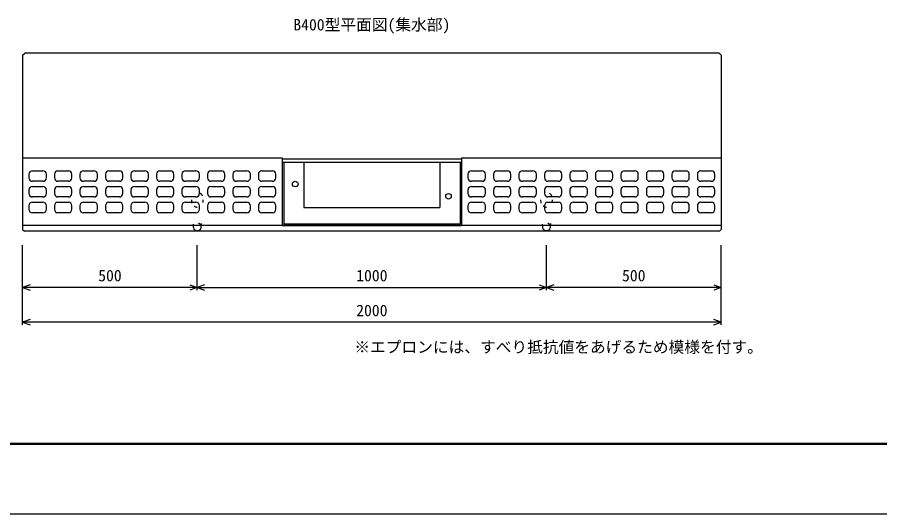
# Model space of a CAD drawing. Units: millimetres, scale not verified. Extents: x 4220 to 29420, y 5940 to 17820.
# Drawn here: x 6050 to 8520, y 5940 to 7362 of the extents above; entities that cross this region are included whole.
import ezdxf
from ezdxf.enums import TextEntityAlignment as Align

# ---------------------------------------------------------------- set-up
doc = ezdxf.new("R2010")
doc.units = ezdxf.units.MM
doc.header["$LTSCALE"] = 40
doc.linetypes.add('DOTTED', pattern=[1.75, 0.25, -1.5])
for name, color, linetype, lineweight in [('Defpoints_3', 5, 'Continuous', 25), ('DIM', 7, 'Continuous', 25), ('HATCH', 6, 'Continuous', 25), ('OUTLINE', 3, 'Continuous', 25), ('OUTLINE2', 4, 'Continuous', 25), ('TXT', 7, 'Continuous', 25), ('WAKU', 3, 'Continuous', 50)]:
    doc.layers.add(name, color=color, linetype=linetype, lineweight=lineweight)
doc.styles.add('ＭＳ ゴシック', font='')
doc.styles.get('ＭＳ ゴシック').set_extended_font_data('MS Gothic')

msp = doc.modelspace()

# ---------------------------------------------------------------- linework, layer by layer
at = {"layer": 'Defpoints_3'}
msp.add_line((4220, 5940), (12620, 5940), dxfattribs=at)
at = {"layer": 'DIM'}
for p, q in [((6065.69, 6480.98), (6065.69, 6709.48)), ((6565.69, 6580.98), (6565.69, 6709.48)), ((7565.69, 6580.98), (7565.69, 6709.48)), ((8065.69, 6480.98), (8065.69, 6709.48)), ((6086.83, 6596.18), (6065.69, 6588.48)), ((6544.54, 6596.18), (6565.69, 6588.48)), ((6586.83, 6596.18), (6565.69, 6588.48)), ((7544.54, 6596.18), (7565.69, 6588.48)), ((7586.83, 6596.18), (7565.69, 6588.48)), ((8044.54, 6596.18), (8065.69, 6588.48)), ((6565.69, 6588.48), (6065.69, 6588.48)), ((6065.69, 6588.48), (6086.83, 6580.79)), ((6565.69, 6588.48), (6544.54, 6580.79)), ((6565.69, 6588.48), (7565.69, 6588.48)), ((6565.69, 6588.48), (6586.83, 6580.79)), ((7565.69, 6588.48), (7544.54, 6580.79)), ((8065.69, 6588.48), (7565.69, 6588.48)), ((7565.69, 6588.48), (7586.83, 6580.79)), ((8065.69, 6588.48), (8044.54, 6580.79)), ((6086.83, 6496.18), (6065.69, 6488.48)), ((8065.69, 6488.48), (8044.54, 6496.18)), ((8065.69, 6488.48), (6065.69, 6488.48)), ((6065.69, 6488.48), (6086.83, 6480.79)), ((8044.54, 6480.79), (8065.69, 6488.48))]:
    msp.add_line(p, q, dxfattribs=at)
at = {"layer": 'HATCH'}
for p, q in [((6093.69, 6922.48), (6123.69, 6922.48)), ((6166.69, 6922.48), (6196.69, 6922.48)), ((6239.69, 6922.48), (6269.69, 6922.48)), ((6312.69, 6922.48), (6342.69, 6922.48)), ((6385.69, 6922.48), (6415.69, 6922.48)), ((6458.69, 6922.48), (6488.69, 6922.48)), ((6531.69, 6922.48), (6561.69, 6922.48)), ((6604.69, 6922.48), (6634.69, 6922.48)), ((6677.69, 6922.48), (6707.69, 6922.48)), ((6750.69, 6922.48), (6780.69, 6922.48)), ((7350.69, 6922.48), (7380.69, 6922.48)), ((7423.69, 6922.48), (7453.69, 6922.48)), ((7496.69, 6922.48), (7526.69, 6922.48)), ((7569.69, 6922.48), (7599.69, 6922.48)), ((7642.69, 6922.48), (7672.69, 6922.48)), ((7715.69, 6922.48), (7745.69, 6922.48)), ((7788.69, 6922.48), (7818.69, 6922.48)), ((7861.69, 6922.48), (7891.69, 6922.48)), ((7934.69, 6922.48), (7964.69, 6922.48)), ((8007.69, 6922.48), (8037.69, 6922.48)), ((6083.69, 6912.48), (6083.69, 6902.48)), ((6123.69, 6892.48), (6093.69, 6892.48)), ((6133.69, 6902.48), (6133.69, 6912.48)), ((6156.69, 6912.48), (6156.69, 6902.48)), ((6196.69, 6892.48), (6166.69, 6892.48)), ((6206.69, 6902.48), (6206.69, 6912.48)), ((6229.69, 6912.48), (6229.69, 6902.48)), ((6269.69, 6892.48), (6239.69, 6892.48)), ((6279.69, 6902.48), (6279.69, 6912.48)), ((6302.69, 6912.48), (6302.69, 6902.48)), ((6342.69, 6892.48), (6312.69, 6892.48)), ((6352.69, 6902.48), (6352.69, 6912.48)), ((6375.69, 6912.48), (6375.69, 6902.48)), ((6415.69, 6892.48), (6385.69, 6892.48)), ((6425.69, 6902.48), (6425.69, 6912.48)), ((6448.69, 6912.48), (6448.69, 6902.48)), ((6488.69, 6892.48), (6458.69, 6892.48)), ((6498.69, 6902.48), (6498.69, 6912.48)), ((6521.69, 6912.48), (6521.69, 6902.48)), ((6561.69, 6892.48), (6531.69, 6892.48)), ((6571.69, 6902.48), (6571.69, 6912.48)), ((6594.69, 6912.48), (6594.69, 6902.48)), ((6634.69, 6892.48), (6604.69, 6892.48)), ((6644.69, 6902.48), (6644.69, 6912.48)), ((6667.69, 6912.48), (6667.69, 6902.48)), ((6707.69, 6892.48), (6677.69, 6892.48)), ((6717.69, 6902.48), (6717.69, 6912.48)), ((6740.69, 6912.48), (6740.69, 6902.48)), ((6780.69, 6892.48), (6750.69, 6892.48)), ((6790.69, 6902.48), (6790.69, 6912.48)), ((7340.69, 6912.48), (7340.69, 6902.48)), ((7380.69, 6892.48), (7350.69, 6892.48)), ((7390.69, 6902.48), (7390.69, 6912.48)), ((7413.69, 6912.48), (7413.69, 6902.48)), ((7453.69, 6892.48), (7423.69, 6892.48)), ((7463.69, 6902.48), (7463.69, 6912.48)), ((7486.69, 6912.48), (7486.69, 6902.48)), ((7526.69, 6892.48), (7496.69, 6892.48)), ((7536.69, 6902.48), (7536.69, 6912.48)), ((7559.69, 6912.48), (7559.69, 6902.48)), ((7599.69, 6892.48), (7569.69, 6892.48)), ((7609.69, 6902.48), (7609.69, 6912.48)), ((7632.69, 6912.48), (7632.69, 6902.48)), ((7672.69, 6892.48), (7642.69, 6892.48)), ((7682.69, 6902.48), (7682.69, 6912.48)), ((7705.69, 6912.48), (7705.69, 6902.48)), ((7745.69, 6892.48), (7715.69, 6892.48)), ((7755.69, 6902.48), (7755.69, 6912.48)), ((7778.69, 6912.48), (7778.69, 6902.48)), ((7818.69, 6892.48), (7788.69, 6892.48)), ((7828.69, 6902.48), (7828.69, 6912.48)), ((7851.69, 6912.48), (7851.69, 6902.48)), ((7891.69, 6892.48), (7861.69, 6892.48)), ((7901.69, 6902.48), (7901.69, 6912.48)), ((7924.69, 6912.48), (7924.69, 6902.48)), ((7964.69, 6892.48), (7934.69, 6892.48)), ((7974.69, 6902.48), (7974.69, 6912.48)), ((7997.69, 6912.48), (7997.69, 6902.48)), ((8037.69, 6892.48), (8007.69, 6892.48)), ((8047.69, 6902.48), (8047.69, 6912.48)), ((6083.69, 6867.48), (6083.69, 6857.48)), ((6093.69, 6877.48), (6123.69, 6877.48)), ((6133.69, 6857.48), (6133.69, 6867.48)), ((6156.69, 6867.48), (6156.69, 6857.48)), ((6166.69, 6877.48), (6196.69, 6877.48)), ((6206.69, 6857.48), (6206.69, 6867.48)), ((6229.69, 6867.48), (6229.69, 6857.48)), ((6239.69, 6877.48), (6269.69, 6877.48)), ((6279.69, 6857.48), (6279.69, 6867.48)), ((6302.69, 6867.48), (6302.69, 6857.48)), ((6312.69, 6877.48), (6342.69, 6877.48)), ((6352.69, 6857.48), (6352.69, 6867.48)), ((6375.69, 6867.48), (6375.69, 6857.48)), ((6385.69, 6877.48), (6415.69, 6877.48)), ((6425.69, 6857.48), (6425.69, 6867.48)), ((6448.69, 6867.48), (6448.69, 6857.48)), ((6458.69, 6877.48), (6488.69, 6877.48)), ((6498.69, 6857.48), (6498.69, 6867.48)), ((6521.69, 6867.48), (6521.69, 6857.48)), ((6531.69, 6877.48), (6561.69, 6877.48)), ((6571.69, 6857.48), (6571.69, 6867.48)), ((6594.69, 6867.48), (6594.69, 6857.48)), ((6604.69, 6877.48), (6634.69, 6877.48)), ((6644.69, 6857.48), (6644.69, 6867.48)), ((6667.69, 6867.48), (6667.69, 6857.48)), ((6677.69, 6877.48), (6707.69, 6877.48)), ((6717.69, 6857.48), (6717.69, 6867.48)), ((6740.69, 6867.48), (6740.69, 6857.48)), ((6750.69, 6877.48), (6780.69, 6877.48)), ((6790.69, 6857.48), (6790.69, 6867.48)), ((7340.69, 6867.48), (7340.69, 6857.48)), ((7350.69, 6877.48), (7380.69, 6877.48)), ((7390.69, 6857.48), (7390.69, 6867.48)), ((7413.69, 6867.48), (7413.69, 6857.48)), ((7423.69, 6877.48), (7453.69, 6877.48)), ((7463.69, 6857.48), (7463.69, 6867.48)), ((7486.69, 6867.48), (7486.69, 6857.48)), ((7496.69, 6877.48), (7526.69, 6877.48)), ((7536.69, 6857.48), (7536.69, 6867.48)), ((7559.69, 6867.48), (7559.69, 6857.48)), ((7569.69, 6877.48), (7599.69, 6877.48)), ((7609.69, 6857.48), (7609.69, 6867.48)), ((7632.69, 6867.48), (7632.69, 6857.48)), ((7642.69, 6877.48), (7672.69, 6877.48)), ((7682.69, 6857.48), (7682.69, 6867.48)), ((7705.69, 6867.48), (7705.69, 6857.48)), ((7715.69, 6877.48), (7745.69, 6877.48)), ((7755.69, 6857.48), (7755.69, 6867.48)), ((7778.69, 6867.48), (7778.69, 6857.48)), ((7788.69, 6877.48), (7818.69, 6877.48)), ((7828.69, 6857.48), (7828.69, 6867.48)), ((7851.69, 6867.48), (7851.69, 6857.48)), ((7861.69, 6877.48), (7891.69, 6877.48)), ((7901.69, 6857.48), (7901.69, 6867.48)), ((7924.69, 6867.48), (7924.69, 6857.48)), ((7934.69, 6877.48), (7964.69, 6877.48)), ((7974.69, 6857.48), (7974.69, 6867.48)), ((7997.69, 6867.48), (7997.69, 6857.48)), ((8007.69, 6877.48), (8037.69, 6877.48)), ((8047.69, 6857.48), (8047.69, 6867.48)), ((6123.69, 6847.48), (6093.69, 6847.48)), ((6196.69, 6847.48), (6166.69, 6847.48)), ((6269.69, 6847.48), (6239.69, 6847.48)), ((6342.69, 6847.48), (6312.69, 6847.48)), ((6415.69, 6847.48), (6385.69, 6847.48)), ((6488.69, 6847.48), (6458.69, 6847.48)), ((6561.69, 6847.48), (6531.69, 6847.48)), ((6634.69, 6847.48), (6604.69, 6847.48)), ((6707.69, 6847.48), (6677.69, 6847.48)), ((6780.69, 6847.48), (6750.69, 6847.48)), ((7380.69, 6847.48), (7350.69, 6847.48)), ((7453.69, 6847.48), (7423.69, 6847.48)), ((7526.69, 6847.48), (7496.69, 6847.48)), ((7599.69, 6847.48), (7569.69, 6847.48)), ((7672.69, 6847.48), (7642.69, 6847.48)), ((7745.69, 6847.48), (7715.69, 6847.48)), ((7818.69, 6847.48), (7788.69, 6847.48)), ((7891.69, 6847.48), (7861.69, 6847.48)), ((7964.69, 6847.48), (7934.69, 6847.48)), ((8037.69, 6847.48), (8007.69, 6847.48)), ((6083.69, 6822.48), (6083.69, 6812.48)), ((6093.69, 6832.48), (6123.69, 6832.48)), ((6133.69, 6812.48), (6133.69, 6822.48)), ((6156.69, 6822.48), (6156.69, 6812.48)), ((6166.69, 6832.48), (6196.69, 6832.48)), ((6206.69, 6812.48), (6206.69, 6822.48)), ((6229.69, 6822.48), (6229.69, 6812.48)), ((6239.69, 6832.48), (6269.69, 6832.48)), ((6279.69, 6812.48), (6279.69, 6822.48)), ((6302.69, 6822.48), (6302.69, 6812.48)), ((6312.69, 6832.48), (6342.69, 6832.48)), ((6352.69, 6812.48), (6352.69, 6822.48)), ((6375.69, 6822.48), (6375.69, 6812.48)), ((6385.69, 6832.48), (6415.69, 6832.48)), ((6425.69, 6812.48), (6425.69, 6822.48)), ((6448.69, 6822.48), (6448.69, 6812.48)), ((6458.69, 6832.48), (6488.69, 6832.48)), ((6498.69, 6812.48), (6498.69, 6822.48)), ((6521.69, 6822.48), (6521.69, 6812.48)), ((6531.69, 6832.48), (6561.69, 6832.48)), ((6571.69, 6812.48), (6571.69, 6822.48)), ((6594.69, 6822.48), (6594.69, 6812.48)), ((6604.69, 6832.48), (6634.69, 6832.48)), ((6644.69, 6812.48), (6644.69, 6822.48)), ((6667.69, 6822.48), (6667.69, 6812.48)), ((6677.69, 6832.48), (6707.69, 6832.48)), ((6717.69, 6812.48), (6717.69, 6822.48)), ((6740.69, 6822.48), (6740.69, 6812.48)), ((6750.69, 6832.48), (6780.69, 6832.48)), ((6790.69, 6812.48), (6790.69, 6822.48)), ((7340.69, 6822.48), (7340.69, 6812.48)), ((7350.69, 6832.48), (7380.69, 6832.48)), ((7390.69, 6812.48), (7390.69, 6822.48)), ((7413.69, 6822.48), (7413.69, 6812.48)), ((7423.69, 6832.48), (7453.69, 6832.48)), ((7463.69, 6812.48), (7463.69, 6822.48)), ((7486.69, 6822.48), (7486.69, 6812.48)), ((7496.69, 6832.48), (7526.69, 6832.48)), ((7536.69, 6812.48), (7536.69, 6822.48)), ((7559.69, 6822.48), (7559.69, 6812.48)), ((7569.69, 6832.48), (7599.69, 6832.48)), ((7609.69, 6812.48), (7609.69, 6822.48)), ((7632.69, 6822.48), (7632.69, 6812.48)), ((7642.69, 6832.48), (7672.69, 6832.48)), ((7682.69, 6812.48), (7682.69, 6822.48)), ((7705.69, 6822.48), (7705.69, 6812.48)), ((7715.69, 6832.48), (7745.69, 6832.48)), ((7755.69, 6812.48), (7755.69, 6822.48)), ((7778.69, 6822.48), (7778.69, 6812.48)), ((7788.69, 6832.48), (7818.69, 6832.48)), ((7828.69, 6812.48), (7828.69, 6822.48)), ((7851.69, 6822.48), (7851.69, 6812.48)), ((7861.69, 6832.48), (7891.69, 6832.48)), ((7901.69, 6812.48), (7901.69, 6822.48)), ((7924.69, 6822.48), (7924.69, 6812.48)), ((7934.69, 6832.48), (7964.69, 6832.48)), ((7974.69, 6812.48), (7974.69, 6822.48)), ((7997.69, 6822.48), (7997.69, 6812.48)), ((8007.69, 6832.48), (8037.69, 6832.48)), ((8047.69, 6812.48), (8047.69, 6822.48)), ((6123.69, 6802.48), (6093.69, 6802.48)), ((6196.69, 6802.48), (6166.69, 6802.48)), ((6269.69, 6802.48), (6239.69, 6802.48)), ((6342.69, 6802.48), (6312.69, 6802.48)), ((6415.69, 6802.48), (6385.69, 6802.48)), ((6488.69, 6802.48), (6458.69, 6802.48)), ((6561.69, 6802.48), (6531.69, 6802.48)), ((6634.69, 6802.48), (6604.69, 6802.48)), ((6707.69, 6802.48), (6677.69, 6802.48)), ((6780.69, 6802.48), (6750.69, 6802.48)), ((7380.69, 6802.48), (7350.69, 6802.48)), ((7453.69, 6802.48), (7423.69, 6802.48)), ((7526.69, 6802.48), (7496.69, 6802.48)), ((7599.69, 6802.48), (7569.69, 6802.48)), ((7672.69, 6802.48), (7642.69, 6802.48)), ((7745.69, 6802.48), (7715.69, 6802.48)), ((7818.69, 6802.48), (7788.69, 6802.48)), ((7891.69, 6802.48), (7861.69, 6802.48)), ((7964.69, 6802.48), (7934.69, 6802.48)), ((8037.69, 6802.48), (8007.69, 6802.48))]:
    msp.add_line(p, q, dxfattribs=at)
for centre, start, end in [((6093.69, 6912.48), 90, 180), ((6123.69, 6912.48), 0, 90), ((6166.69, 6912.48), 90, 180), ((6196.69, 6912.48), 0, 90), ((6239.69, 6912.48), 90, 180), ((6269.69, 6912.48), 0, 90), ((6312.69, 6912.48), 90, 180), ((6342.69, 6912.48), 0, 90), ((6385.69, 6912.48), 90, 180), ((6415.69, 6912.48), 0, 90), ((6458.69, 6912.48), 90, 180), ((6488.69, 6912.48), 0, 90), ((6531.69, 6912.48), 90, 180), ((6561.69, 6912.48), 0, 90), ((6604.69, 6912.48), 90, 180), ((6634.69, 6912.48), 0, 90), ((6677.69, 6912.48), 90, 180), ((6707.69, 6912.48), 0, 90), ((6750.69, 6912.48), 90, 180), ((6780.69, 6912.48), 0, 90), ((7350.69, 6912.48), 90, 180), ((7380.69, 6912.48), 0, 90), ((7423.69, 6912.48), 90, 180), ((7453.69, 6912.48), 0, 90), ((7496.69, 6912.48), 90, 180), ((7526.69, 6912.48), 0, 90), ((7569.69, 6912.48), 90, 180), ((7599.69, 6912.48), 0, 90), ((7642.69, 6912.48), 90, 180), ((7672.69, 6912.48), 0, 90), ((7715.69, 6912.48), 90, 180), ((7745.69, 6912.48), 0, 90), ((7788.69, 6912.48), 90, 180), ((7818.69, 6912.48), 0, 90), ((7861.69, 6912.48), 90, 180), ((7891.69, 6912.48), 0, 90), ((7934.69, 6912.48), 90, 180), ((7964.69, 6912.48), 0, 90), ((8007.69, 6912.48), 90, 180), ((8037.69, 6912.48), 0, 90), ((6093.69, 6902.48), 180, 270), ((6123.69, 6902.48), 270, 0), ((6166.69, 6902.48), 180, 270), ((6196.69, 6902.48), 270, 0), ((6239.69, 6902.48), 180, 270), ((6269.69, 6902.48), 270, 0), ((6312.69, 6902.48), 180, 270), ((6342.69, 6902.48), 270, 0), ((6385.69, 6902.48), 180, 270), ((6415.69, 6902.48), 270, 0), ((6458.69, 6902.48), 180, 270), ((6488.69, 6902.48), 270, 0), ((6531.69, 6902.48), 180, 270), ((6561.69, 6902.48), 270, 0), ((6604.69, 6902.48), 180, 270), ((6634.69, 6902.48), 270, 0), ((6677.69, 6902.48), 180, 270), ((6707.69, 6902.48), 270, 0), ((6750.69, 6902.48), 180, 270), ((6780.69, 6902.48), 270, 0), ((7350.69, 6902.48), 180, 270), ((7380.69, 6902.48), 270, 0), ((7423.69, 6902.48), 180, 270), ((7453.69, 6902.48), 270, 0), ((7496.69, 6902.48), 180, 270), ((7526.69, 6902.48), 270, 0), ((7569.69, 6902.48), 180, 270), ((7599.69, 6902.48), 270, 0), ((7642.69, 6902.48), 180, 270), ((7672.69, 6902.48), 270, 0), ((7715.69, 6902.48), 180, 270), ((7745.69, 6902.48), 270, 0), ((7788.69, 6902.48), 180, 270), ((7818.69, 6902.48), 270, 0), ((7861.69, 6902.48), 180, 270), ((7891.69, 6902.48), 270, 0), ((7934.69, 6902.48), 180, 270), ((7964.69, 6902.48), 270, 0), ((8007.69, 6902.48), 180, 270), ((8037.69, 6902.48), 270, 0), ((6093.69, 6867.48), 90, 180), ((6123.69, 6867.48), 0, 90), ((6166.69, 6867.48), 90, 180), ((6196.69, 6867.48), 0, 90), ((6239.69, 6867.48), 90, 180), ((6269.69, 6867.48), 0, 90), ((6312.69, 6867.48), 90, 180), ((6342.69, 6867.48), 0, 90), ((6385.69, 6867.48), 90, 180), ((6415.69, 6867.48), 0, 90), ((6458.69, 6867.48), 90, 180), ((6488.69, 6867.48), 0, 90), ((6531.69, 6867.48), 90, 180), ((6561.69, 6867.48), 0, 90), ((6604.69, 6867.48), 90, 180), ((6634.69, 6867.48), 0, 90), ((6677.69, 6867.48), 90, 180), ((6707.69, 6867.48), 0, 90), ((6750.69, 6867.48), 90, 180), ((6780.69, 6867.48), 0, 90), ((7350.69, 6867.48), 90, 180), ((7380.69, 6867.48), 0, 90), ((7423.69, 6867.48), 90, 180), ((7453.69, 6867.48), 0, 90), ((7496.69, 6867.48), 90, 180), ((7526.69, 6867.48), 0, 90), ((7569.69, 6867.48), 90, 180), ((7599.69, 6867.48), 0, 90), ((7642.69, 6867.48), 90, 180), ((7672.69, 6867.48), 0, 90), ((7715.69, 6867.48), 90, 180), ((7745.69, 6867.48), 0, 90), ((7788.69, 6867.48), 90, 180), ((7818.69, 6867.48), 0, 90), ((7861.69, 6867.48), 90, 180), ((7891.69, 6867.48), 0, 90), ((7934.69, 6867.48), 90, 180), ((7964.69, 6867.48), 0, 90), ((8007.69, 6867.48), 90, 180), ((8037.69, 6867.48), 0, 90), ((6093.69, 6857.48), 180, 270), ((6123.69, 6857.48), 270, 0), ((6166.69, 6857.48), 180, 270), ((6196.69, 6857.48), 270, 0), ((6239.69, 6857.48), 180, 270), ((6269.69, 6857.48), 270, 0), ((6312.69, 6857.48), 180, 270), ((6342.69, 6857.48), 270, 0), ((6385.69, 6857.48), 180, 270), ((6415.69, 6857.48), 270, 0), ((6458.69, 6857.48), 180, 270), ((6488.69, 6857.48), 270, 0), ((6531.69, 6857.48), 180, 270), ((6561.69, 6857.48), 270, 0), ((6604.69, 6857.48), 180, 270), ((6634.69, 6857.48), 270, 0), ((6677.69, 6857.48), 180, 270), ((6707.69, 6857.48), 270, 0), ((6750.69, 6857.48), 180, 270), ((6780.69, 6857.48), 270, 0), ((7350.69, 6857.48), 180, 270), ((7380.69, 6857.48), 270, 0), ((7423.69, 6857.48), 180, 270), ((7453.69, 6857.48), 270, 0), ((7496.69, 6857.48), 180, 270), ((7526.69, 6857.48), 270, 0), ((7569.69, 6857.48), 180, 270), ((7599.69, 6857.48), 270, 0), ((7642.69, 6857.48), 180, 270), ((7672.69, 6857.48), 270, 0), ((7715.69, 6857.48), 180, 270), ((7745.69, 6857.48), 270, 0), ((7788.69, 6857.48), 180, 270), ((7818.69, 6857.48), 270, 0), ((7861.69, 6857.48), 180, 270), ((7891.69, 6857.48), 270, 0), ((7934.69, 6857.48), 180, 270), ((7964.69, 6857.48), 270, 0), ((8007.69, 6857.48), 180, 270), ((8037.69, 6857.48), 270, 0), ((6093.69, 6822.48), 90, 180), ((6123.69, 6822.48), 0, 90), ((6166.69, 6822.48), 90, 180), ((6196.69, 6822.48), 0, 90), ((6239.69, 6822.48), 90, 180), ((6269.69, 6822.48), 0, 90), ((6312.69, 6822.48), 90, 180), ((6342.69, 6822.48), 0, 90), ((6385.69, 6822.48), 90, 180), ((6415.69, 6822.48), 0, 90), ((6458.69, 6822.48), 90, 180), ((6488.69, 6822.48), 0, 90), ((6531.69, 6822.48), 90, 180), ((6561.69, 6822.48), 0, 90), ((6604.69, 6822.48), 90, 180), ((6634.69, 6822.48), 0, 90), ((6677.69, 6822.48), 90, 180), ((6707.69, 6822.48), 0, 90), ((6750.69, 6822.48), 90, 180), ((6780.69, 6822.48), 0, 90), ((7350.69, 6822.48), 90, 180), ((7380.69, 6822.48), 0, 90), ((7423.69, 6822.48), 90, 180), ((7453.69, 6822.48), 0, 90), ((7496.69, 6822.48), 90, 180), ((7526.69, 6822.48), 0, 90), ((7569.69, 6822.48), 90, 180), ((7599.69, 6822.48), 0, 90), ((7642.69, 6822.48), 90, 180), ((7672.69, 6822.48), 0, 90), ((7715.69, 6822.48), 90, 180), ((7745.69, 6822.48), 0, 90), ((7788.69, 6822.48), 90, 180), ((7818.69, 6822.48), 0, 90), ((7861.69, 6822.48), 90, 180), ((7891.69, 6822.48), 0, 90), ((7934.69, 6822.48), 90, 180), ((7964.69, 6822.48), 0, 90), ((8007.69, 6822.48), 90, 180), ((8037.69, 6822.48), 0, 90), ((6093.69, 6812.48), 180, 270), ((6123.69, 6812.48), 270, 0), ((6166.69, 6812.48), 180, 270), ((6196.69, 6812.48), 270, 0), ((6239.69, 6812.48), 180, 270), ((6269.69, 6812.48), 270, 0), ((6312.69, 6812.48), 180, 270), ((6342.69, 6812.48), 270, 0), ((6385.69, 6812.48), 180, 270), ((6415.69, 6812.48), 270, 0), ((6458.69, 6812.48), 180, 270), ((6488.69, 6812.48), 270, 0), ((6531.69, 6812.48), 180, 270), ((6561.69, 6812.48), 270, 0), ((6604.69, 6812.48), 180, 270), ((6634.69, 6812.48), 270, 0), ((6677.69, 6812.48), 180, 270), ((6707.69, 6812.48), 270, 0), ((6750.69, 6812.48), 180, 270), ((6780.69, 6812.48), 270, 0), ((7350.69, 6812.48), 180, 270), ((7380.69, 6812.48), 270, 0), ((7423.69, 6812.48), 180, 270), ((7453.69, 6812.48), 270, 0), ((7496.69, 6812.48), 180, 270), ((7526.69, 6812.48), 270, 0), ((7569.69, 6812.48), 180, 270), ((7599.69, 6812.48), 270, 0), ((7642.69, 6812.48), 180, 270), ((7672.69, 6812.48), 270, 0), ((7715.69, 6812.48), 180, 270), ((7745.69, 6812.48), 270, 0), ((7788.69, 6812.48), 180, 270), ((7818.69, 6812.48), 270, 0), ((7861.69, 6812.48), 180, 270), ((7891.69, 6812.48), 270, 0), ((7934.69, 6812.48), 180, 270), ((7964.69, 6812.48), 270, 0), ((8007.69, 6812.48), 180, 270), ((8037.69, 6812.48), 270, 0)]:
    msp.add_arc(centre, 10, start, end, dxfattribs=at)
at = {"layer": 'OUTLINE'}
for p, q in [((6065.69, 7253.48), (6071.69, 7259.48)), ((6065.69, 7253.48), (6065.69, 6754.48)), ((8059.69, 7259.48), (6071.69, 7259.48)), ((8059.69, 7259.48), (8065.69, 7253.48)), ((8065.69, 7253.48), (8065.69, 6754.48)), ((6065.69, 6959.48), (6808.69, 6959.48)), ((6808.69, 6959.48), (6808.69, 6765.48)), ((7322.69, 6959.48), (8065.69, 6959.48)), ((7322.69, 6959.48), (7322.69, 6765.48)), ((8065.69, 6765.48), (6065.69, 6765.48)), ((6065.69, 6754.48), (6070.69, 6749.48)), ((8060.69, 6749.48), (6070.69, 6749.48)), ((8060.69, 6749.48), (8065.69, 6754.48))]:
    msp.add_line(p, q, dxfattribs=at)
at = {"layer": 'OUTLINE2'}
for p, q in [((6808.69, 6956.48), (7322.69, 6956.48)), ((6808.69, 6947.48), (7322.69, 6947.48)), ((6813.19, 6947.48), (6813.19, 6769.98)), ((6870.69, 6947.48), (6870.69, 6817.48)), ((7260.69, 6947.48), (7260.69, 6817.48)), ((7318.19, 6947.48), (7318.19, 6769.98)), ((6870.69, 6817.48), (7260.69, 6817.48)), ((7318.19, 6769.98), (6813.19, 6769.98)), ((6808.69, 6765.48), (7322.69, 6765.48))]:
    msp.add_line(p, q, dxfattribs=at)
at = {"layer": 'OUTLINE2', "linetype": 'DOTTED'}
for p, q in [((6548.69, 6839.48), (6554.19, 6761.93)), ((6577.19, 6761.93), (6582.69, 6839.48)), ((7548.69, 6839.48), (7554.19, 6761.93)), ((7577.19, 6761.93), (7582.69, 6839.48))]:
    msp.add_line(p, q, dxfattribs=at)
at = {"layer": 'OUTLINE2'}
for centre in [(6846.19, 6884.48), (7285.19, 6849.48)]:
    msp.add_circle(centre, 8, dxfattribs=at)
at = {"layer": 'OUTLINE2', "linetype": 'DOTTED'}
for centre in [(6565.69, 6839.48), (7565.69, 6839.48)]:
    msp.add_ellipse(centre, major_axis=(0, -21.76), ratio=0.78125, dxfattribs=at)
for centre in [(6565.69, 6761.93), (7565.69, 6761.93)]:
    msp.add_ellipse(centre, major_axis=(11.5, 0), ratio=0.94, start_param=0.3346087, end_param=2.8069839, dxfattribs=at)
at = {"layer": 'OUTLINE2'}
for centre in [(6565.69, 6761.93), (7565.69, 6761.93)]:
    msp.add_ellipse(centre, major_axis=(11.5, 0), ratio=0.94, start_param=2.8069839, end_param=6.617794, dxfattribs=at)
at = {"layer": 'WAKU'}
msp.add_line((4420, 6140), (12420, 6140), dxfattribs=at)

# ---------------------------------------------------------------- texts
at = {"layer": 'DIM', "style": 'ＭＳ ゴシック'}
for s, p in [('500', (6281.94, 6595.98)), ('1000', (7020.69, 6595.98)), ('500', (7781.94, 6595.98)), ('2000', (7020.69, 6495.98))]:
    msp.add_text(s, height=32.99, dxfattribs=at).set_placement(p, align=Align.BOTTOM_LEFT)
at = {"layer": 'TXT', "style": 'ＭＳ ゴシック'}
for s, p in [('B400型平面図(集水部)', (6840.69, 7314.66)), ('※エプロンには、すべり抵抗値をあげるため模様を付す。', (7015.38, 6391.35))]:
    msp.add_text(s, height=32.99, dxfattribs=at).set_placement(p, align=Align.BOTTOM_LEFT)

doc.saveas('drawing.dxf')
